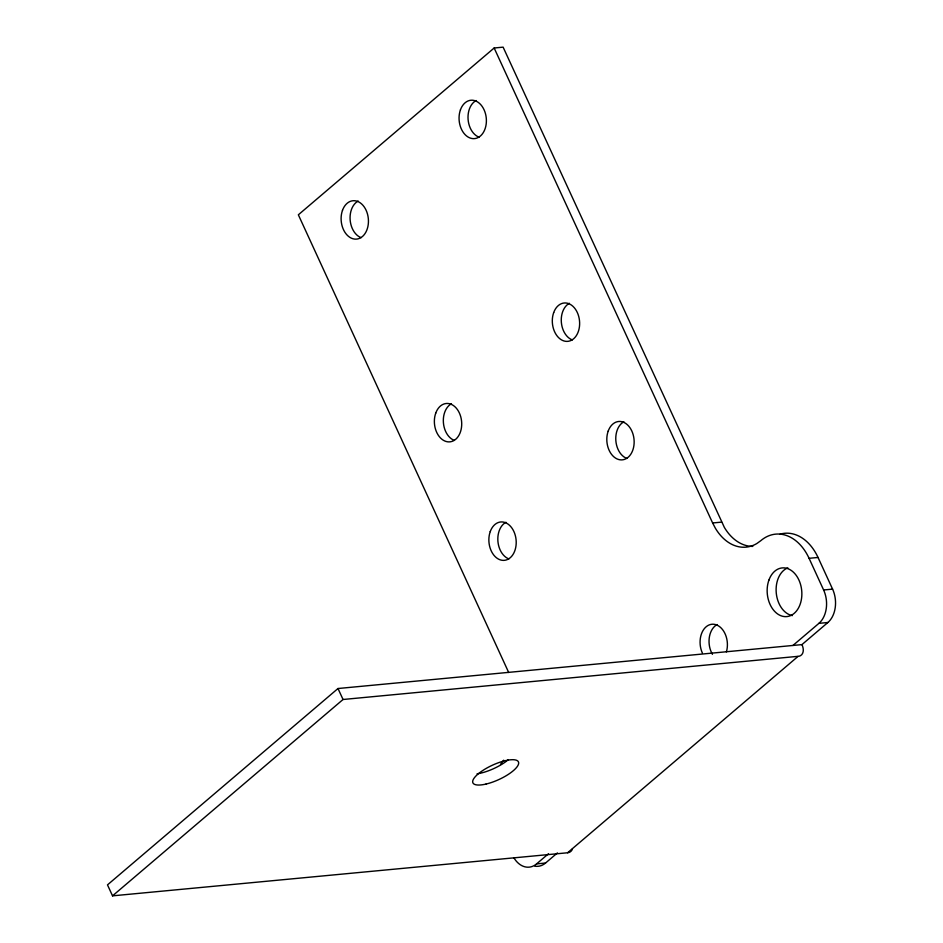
<?xml version="1.0" encoding="UTF-8"?>
<svg xmlns="http://www.w3.org/2000/svg" width="943" height="943" viewBox="0 0 943 943"><rect width="100%" height="100%" fill="white"/><g stroke="black" fill="none" stroke-linecap="round" stroke-linejoin="round"><path stroke-width="1.41" d="M752.797 546.398A48.93 34.585 84.6 0 1 724.365 527.42L503.114 47.15L494.156 47.999L298.353 214.804L508.701 672.5M780.097 534.151A48.942 34.585 84.6 0 1 818.029 557.454L832.586 589.127A24.471 17.292 84.6 0 1 827.883 622.498L801.939 644.611L337.995 688.52L107.49 884.876L112.535 895.85L567.58 852.767A12.719 8.063 49.6 0 0 572.436 848.959M112.535 895.85L343.04 699.494L799.181 656.222A12.719 8.063 49.6 0 0 802.552 646.049L801.939 644.611M792.969 645.436L818.925 623.347L827.883 622.498M513.841 857.717A24.471 17.292 84.6 0 0 536.567 863.894L548.472 853.769M534.752 866.157A24.471 17.292 84.6 0 0 545.525 863.045L557.419 852.92M567.58 852.767L798.014 656.422M494.156 47.999L712.625 522.976L721.584 522.127M712.625 522.976L715.407 528.269A48.93 34.585 84.6 0 0 756.923 543.474L760.848 540.645A48.942 34.585 84.6 0 1 809.07 558.303L818.029 557.466M809.07 558.315L823.616 589.976L832.586 589.127M536.567 863.894L545.525 863.045M337.995 688.52L343.04 699.494M823.616 589.976A24.471 17.292 84.6 0 1 818.925 623.347M500.497 764.431A48.942 34.585 84.6 0 1 503.703 760.199M792.403 615.602A24.447 17.28 84.6 0 1 776.266 593.076A24.447 17.28 84.6 0 1 787.829 567.851M361.122 237.66A19.273 13.615 84.6 0 1 350.148 219.967A19.273 13.615 84.6 0 1 358.187 201.036M508.878 558.904A19.273 13.615 84.6 0 1 497.904 541.223A19.273 13.615 84.6 0 1 505.943 522.281M454.385 440.416A19.261 13.615 84.6 0 1 443.41 422.723A19.261 13.615 84.6 0 1 451.438 403.781M572.318 339.916A19.273 13.615 84.6 0 1 561.344 322.223A19.273 13.615 84.6 0 1 569.383 303.281M626.824 458.416A19.273 13.615 84.6 0 1 615.85 440.723A19.273 13.615 84.6 0 1 623.889 421.78M712.448 654.324A19.273 13.615 84.6 0 1 717.14 624.537M479.068 137.171A19.273 13.615 84.6 0 1 468.093 119.478A19.273 13.615 84.6 0 1 476.132 100.536M702.394 653.086A19.273 13.615 84.6 0 1 712.342 624.219A19.273 13.615 84.6 0 1 726.393 651.884M508.265 759.716A25.048 7.862 -24.7 0 1 477.064 773.814M460.432 109.871A19.273 13.615 84.6 0 0 473.669 138.656A19.273 13.615 84.6 0 0 484.065 109.765A19.273 13.615 84.6 0 0 460.432 109.871M342.486 210.36A19.273 13.615 84.6 0 0 355.735 239.145A19.273 13.615 84.6 0 0 366.12 210.265A19.273 13.615 84.6 0 0 342.486 210.36M553.682 312.616A19.273 13.615 84.6 0 0 566.92 341.401A19.273 13.615 84.6 0 0 577.316 312.522A19.273 13.615 84.6 0 0 553.682 312.616M608.188 431.116A19.273 13.615 84.6 0 0 621.425 459.901A19.273 13.615 84.6 0 0 631.822 431.01A19.273 13.615 84.6 0 0 608.188 431.116M490.242 531.604A19.273 13.615 84.6 0 0 503.491 560.39A19.273 13.615 84.6 0 0 513.888 531.51A19.273 13.615 84.6 0 0 490.242 531.604M768.91 580.11A24.447 17.28 84.6 0 0 785.708 616.651A24.447 17.28 84.6 0 0 798.898 579.98A24.447 17.28 84.6 0 0 768.91 580.11M435.749 413.117A19.261 13.615 84.6 0 0 448.986 441.902A19.261 13.615 84.6 0 0 459.382 413.01A19.261 13.615 84.6 0 0 435.749 413.117M485.999 784.069A25.048 7.862 -24.7 0 0 518.579 762.298A25.048 7.862 -24.7 0 0 482.451 770.726A25.048 7.862 -24.7 0 0 485.999 784.069"/></g></svg>
